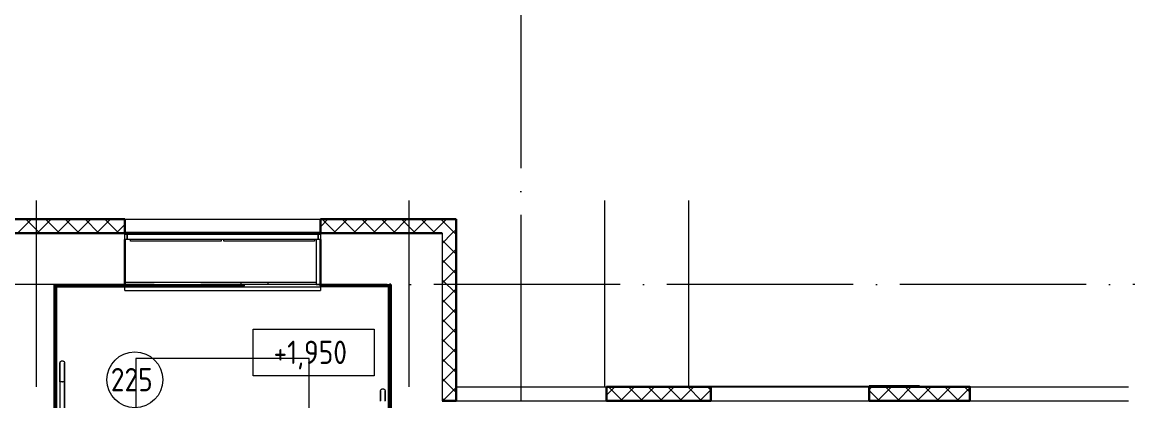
# Model space of a CAD drawing. Header units: millimetres. Extents: x -695119 to 412940, y -249585 to 622758.
# Drawn here: x 305640 to 317506, y 75662 to 79729 of the extents above; entities that cross this region are included whole.
import ezdxf

# ---------------------------------------------------------------- set-up
doc = ezdxf.new("R2010")
doc.units = ezdxf.units.MM
doc.linetypes.add('ADSK_Линия сетки', pattern=[25, 20, -2.5, 0, -2.5])
for name, color, linetype, lineweight in [('Аннотация', 252, 'Continuous', 18), ('Лестницы', 8, 'Continuous', 9), ('Марки помещений', 8, 'Continuous', 20), ('Ограждение', 8, 'Continuous', 9), ('Окна', 252, 'Continuous', 9), ('Оси', 252, 'Continuous', 9), ('Отметки', 252, 'Continuous', 9), ('Перекрытие', 252, 'Continuous', 18), ('Стены внутренние', 252, 'Continuous', 18), ('Стены наружные', 252, 'Continuous', 18), ('Стены штриховка', 7, 'Continuous', 9), ('Стрелки вверх', 7, 'Continuous', 18)]:
    doc.layers.add(name, color=color, linetype=linetype, lineweight=lineweight)
doc.styles.add('GOST Common_2', font='', dxfattribs={"width": 0.9, "height": 250})
doc.styles.get('GOST Common_2').set_extended_font_data('GOST type B')

# ---------------------------------------------------------------- blocks, each defined once
blk = doc.blocks.new('план 2 этажа')
at = {"layer": 'Аннотация', "color": 251, "lineweight": 20, "true_color": 0x636466}
for p, q in [((308118, 75932), (308118, 76432)), ((308118, 76432), (309418, 76432)), ((309418, 76432), (309418, 75932)), ((309418, 75932), (308118, 75932))]:
    blk.add_line(p, q, dxfattribs=at)
at = {"layer": 'Лестницы', "color": 251, "true_color": 0x636466}
blk.add_line((308796, 76912), (308026, 76912), dxfattribs=at)
at = {"layer": 'Марки помещений', "color": 251, "true_color": 0x636466}
blk.add_circle((306850, 75888), 300, dxfattribs=at)
at = {"layer": 'Ограждение', "color": 251, "true_color": 0x636466}
for p, q in [((306741, 76897), (306741, 76887)), ((308841, 76887), (308841, 76897)), ((306011, 76887), (306741, 76887)), ((306011, 75567), (306011, 76887)), ((306741, 76887), (308841, 76887)), ((306741, 76847), (306741, 76887)), ((306741, 76847), (308841, 76847)), ((308841, 76887), (308841, 76847)), ((309571, 76887), (308841, 76887)), ((309571, 75267), (309571, 76887)), ((306046, 75867), (306046, 75566)), ((306096, 75867), (306046, 75867)), ((306046, 75867), (306046, 75567)), ((306073, 75867), (306068, 75867)), ((306068, 75867), (306071, 75867)), ((306071, 75867), (306073, 75867)), ((306096, 75566), (306096, 75867)), ((306096, 75867), (306096, 75567))]:
    blk.add_line(p, q, dxfattribs=at)
at = {"layer": 'Ограждение', "color": 251, "true_color": 0x636466, "flags": 128}
for points in [[(306046, 76067), (306046, 76068), (306046, 76069), (306046, 76070), (306046, 76071), (306046, 76072), (306047, 76073), (306047, 76074), (306047, 76075), (306047, 76075), (306048, 76076), (306048, 76077), (306049, 76078), (306049, 76079), (306050, 76080), (306050, 76081), (306051, 76082), (306051, 76082), (306052, 76083), (306053, 76084), (306053, 76085), (306054, 76085), (306055, 76086), (306056, 76087), (306056, 76087), (306057, 76088), (306058, 76088), (306059, 76089), (306060, 76089), (306061, 76090), (306062, 76090), (306063, 76090), (306064, 76091), (306065, 76091), (306066, 76091), (306067, 76091), (306068, 76091), (306069, 76092), (306070, 76092), (306071, 76092), (306071, 76092)], [(306046, 75867), (306046, 75875), (306046, 75883), (306046, 75891), (306046, 75898), (306046, 75906), (306046, 75914), (306046, 75922), (306046, 75930), (306046, 75937), (306046, 75945), (306046, 75952), (306046, 75959), (306046, 75966), (306046, 75973), (306046, 75980), (306046, 75986), (306046, 75992), (306046, 75999), (306046, 76004), (306046, 76010), (306046, 76016), (306046, 76021), (306046, 76026), (306046, 76030), (306046, 76035), (306046, 76039), (306046, 76043), (306046, 76047), (306046, 76050), (306046, 76053), (306046, 76056), (306046, 76058), (306046, 76060), (306046, 76062), (306046, 76064), (306046, 76065), (306046, 76066), (306046, 76066), (306046, 76067), (306046, 76067)], [(306046, 76067), (306046, 76066), (306046, 76066), (306046, 76065), (306046, 76064), (306046, 76063), (306046, 76061), (306046, 76059), (306046, 76056), (306046, 76054), (306046, 76051), (306046, 76048), (306046, 76044), (306046, 76040), (306046, 76036), (306046, 76032), (306046, 76027), (306046, 76022), (306046, 76017), (306046, 76012), (306046, 76006), (306046, 76000), (306046, 75994), (306046, 75988), (306046, 75981), (306046, 75975), (306046, 75968), (306046, 75961), (306046, 75954), (306046, 75947), (306046, 75939), (306046, 75932), (306046, 75924), (306046, 75916), (306046, 75908), (306046, 75901), (306046, 75893), (306046, 75885), (306046, 75877), (306046, 75869), (306046, 75867)], [(306071, 76092), (306072, 76092), (306073, 76092), (306074, 76091), (306075, 76091), (306076, 76091), (306077, 76091), (306078, 76091), (306079, 76090), (306080, 76090), (306081, 76090), (306081, 76089), (306082, 76089), (306083, 76088), (306084, 76088), (306085, 76087), (306086, 76087), (306087, 76086), (306087, 76085), (306088, 76085), (306089, 76084), (306089, 76083), (306090, 76083), (306091, 76082), (306091, 76081), (306092, 76080), (306092, 76079), (306093, 76078), (306093, 76078), (306094, 76077), (306094, 76076), (306094, 76075), (306095, 76074), (306095, 76073), (306095, 76072), (306095, 76071), (306096, 76070), (306096, 76069), (306096, 76068), (306096, 76067), (306096, 76067)], [(306096, 75867), (306096, 75875), (306096, 75883), (306096, 75891), (306096, 75898), (306096, 75906), (306096, 75914), (306096, 75922), (306096, 75930), (306096, 75937), (306096, 75945), (306096, 75952), (306096, 75959), (306096, 75966), (306096, 75973), (306096, 75980), (306096, 75986), (306096, 75992), (306096, 75999), (306096, 76004), (306096, 76010), (306096, 76016), (306096, 76021), (306096, 76026), (306096, 76030), (306096, 76035), (306096, 76039), (306096, 76043), (306096, 76047), (306096, 76050), (306096, 76053), (306096, 76056), (306096, 76058), (306096, 76060), (306096, 76062), (306096, 76064), (306096, 76065), (306096, 76066), (306096, 76066), (306096, 76067), (306096, 76067)], [(306096, 76067), (306096, 76066), (306096, 76066), (306096, 76065), (306096, 76064), (306096, 76063), (306096, 76061), (306096, 76059), (306096, 76056), (306096, 76054), (306096, 76051), (306096, 76048), (306096, 76044), (306096, 76040), (306096, 76036), (306096, 76032), (306096, 76027), (306096, 76022), (306096, 76017), (306096, 76012), (306096, 76006), (306096, 76000), (306096, 75994), (306096, 75988), (306096, 75981), (306096, 75975), (306096, 75968), (306096, 75961), (306096, 75954), (306096, 75947), (306096, 75939), (306096, 75932), (306096, 75924), (306096, 75916), (306096, 75908), (306096, 75901), (306096, 75893), (306096, 75885), (306096, 75877), (306096, 75869), (306096, 75867)], [(309486, 75767), (309486, 75768), (309486, 75769), (309486, 75770), (309486, 75771), (309486, 75772), (309487, 75773), (309487, 75774), (309487, 75775), (309487, 75775), (309488, 75776), (309488, 75777), (309489, 75778), (309489, 75779), (309490, 75780), (309490, 75781), (309491, 75782), (309491, 75782), (309492, 75783), (309493, 75784), (309493, 75785), (309494, 75785), (309495, 75786), (309496, 75787), (309496, 75787), (309497, 75788), (309498, 75788), (309499, 75789), (309500, 75789), (309501, 75790), (309502, 75790), (309503, 75790), (309504, 75791), (309505, 75791), (309506, 75791), (309507, 75791), (309508, 75791), (309509, 75792), (309510, 75792), (309511, 75792), (309511, 75792)], [(309486, 75659), (309486, 75666), (309486, 75673), (309486, 75680), (309486, 75686), (309486, 75692), (309486, 75699), (309486, 75704), (309486, 75710), (309486, 75716), (309486, 75721), (309486, 75726), (309486, 75730), (309486, 75735), (309486, 75739), (309486, 75743), (309486, 75747), (309486, 75750), (309486, 75753), (309486, 75756), (309486, 75758), (309486, 75760), (309486, 75762), (309486, 75764), (309486, 75765), (309486, 75766), (309486, 75766), (309486, 75767), (309486, 75767)], [(309486, 75767), (309486, 75766), (309486, 75766), (309486, 75765), (309486, 75764), (309486, 75763), (309486, 75761), (309486, 75759), (309486, 75756), (309486, 75754), (309486, 75751), (309486, 75748), (309486, 75744), (309486, 75740), (309486, 75736), (309486, 75732), (309486, 75727), (309486, 75722), (309486, 75717), (309486, 75712), (309486, 75706), (309486, 75700), (309486, 75694), (309486, 75688), (309486, 75681), (309486, 75675), (309486, 75668), (309486, 75661)], [(309511, 75792), (309512, 75792), (309513, 75792), (309514, 75791), (309515, 75791), (309516, 75791), (309517, 75791), (309518, 75791), (309519, 75790), (309520, 75790), (309521, 75790), (309521, 75789), (309522, 75789), (309523, 75788), (309524, 75788), (309525, 75787), (309526, 75787), (309527, 75786), (309527, 75785), (309528, 75785), (309529, 75784), (309529, 75783), (309530, 75783), (309531, 75782), (309531, 75781), (309532, 75780), (309532, 75779), (309533, 75778), (309533, 75778), (309534, 75777), (309534, 75776), (309534, 75775), (309535, 75774), (309535, 75773), (309535, 75772), (309535, 75771), (309536, 75770), (309536, 75769), (309536, 75768), (309536, 75767), (309536, 75767)], [(309536, 75659), (309536, 75666), (309536, 75673), (309536, 75680), (309536, 75686), (309536, 75692), (309536, 75699), (309536, 75704), (309536, 75710), (309536, 75716), (309536, 75721), (309536, 75726), (309536, 75730), (309536, 75735), (309536, 75739), (309536, 75743), (309536, 75747), (309536, 75750), (309536, 75753), (309536, 75756), (309536, 75758), (309536, 75760), (309536, 75762), (309536, 75764), (309536, 75765), (309536, 75766), (309536, 75766), (309536, 75767), (309536, 75767)], [(309536, 75767), (309536, 75766), (309536, 75766), (309536, 75765), (309536, 75764), (309536, 75763), (309536, 75761), (309536, 75759), (309536, 75756), (309536, 75754), (309536, 75751), (309536, 75748), (309536, 75744), (309536, 75740), (309536, 75736), (309536, 75732), (309536, 75727), (309536, 75722), (309536, 75717), (309536, 75712), (309536, 75706), (309536, 75700), (309536, 75694), (309536, 75688), (309536, 75681), (309536, 75675), (309536, 75668), (309536, 75661)]]:
    blk.add_lwpolyline(points, dxfattribs=at)
at = {"layer": 'Окна', "color": 251, "true_color": 0x636466}
for p, q in [((306741, 77452), (306766, 77452)), ((306741, 77394), (306741, 77452)), ((306766, 77394), (306741, 77394)), ((306766, 77452), (306766, 77394)), ((306766, 77452), (308816, 77452)), ((306766, 77394), (306766, 77452)), ((308816, 77394), (306766, 77394)), ((306804, 77377), (306804, 77394)), ((307776, 77377), (306804, 77377)), ((307776, 77394), (307776, 77377)), ((307806, 77377), (307806, 77394)), ((308778, 77377), (307806, 77377)), ((308778, 77394), (308778, 77377)), ((308816, 77452), (308841, 77452)), ((308816, 77394), (308816, 77452)), ((308816, 77452), (308816, 77394)), ((308841, 77394), (308816, 77394)), ((308841, 77452), (308841, 77394))]:
    blk.add_line(p, q, dxfattribs=at)
at = {"layer": 'Оси', "color": 251, "linetype": 'ADSK_Линия сетки', "ltscale": 100, "true_color": 0x636466}
for p, q in [((310991, 112662), (310991, 46686)), ((305791, 77812), (305791, 46686)), ((309791, 77812), (309791, 46686)), ((311891, 77812), (311891, 47956)), ((312791, 77812), (312791, 47956)), ((332058, 76912), (255081, 76912))]:
    blk.add_line(p, q, dxfattribs=at)
at = {"layer": 'Перекрытие', "color": 251, "ltscale": 100, "true_color": 0x636466}
blk.add_line((308796, 76912), (308026, 76912), dxfattribs=at)
at = {"layer": 'Стены внутренние', "color": 251, "lineweight": 30, "true_color": 0x636466}
for p, q in [((305284, 77614), (306741, 77614)), ((306741, 77452), (306741, 77614)), ((310298, 77614), (308841, 77614)), ((308841, 77452), (308841, 77614)), ((310298, 77614), (310298, 75662)), ((306741, 77462), (305436, 77462)), ((306741, 77394), (306741, 76912)), ((310146, 77462), (308841, 77462)), ((308841, 77394), (308841, 76912)), ((309596, 75112), (309596, 76912)), ((309596, 76912), (309596, 76912)), ((313031, 75814), (311911, 75814)), ((311911, 75814), (311911, 75662)), ((313031, 75662), (313031, 75814)), ((315811, 75814), (314731, 75814)), ((314731, 75814), (314731, 75662)), ((315811, 75662), (315811, 75814)), ((310146, 75662), (310298, 75662)), ((311911, 75662), (313031, 75662)), ((314731, 75662), (315811, 75662))]:
    blk.add_line(p, q, dxfattribs=at)
at = {"layer": 'Стены внутренние', "color": 251, "linetype": 'Continuous', "lineweight": 9, "true_color": 0x636466}
for p, q in [((305589, 77462), (305739, 77612)), ((305829, 77462), (305679, 77612)), ((305801, 77462), (305951, 77612)), ((306041, 77462), (305891, 77612)), ((306014, 77462), (306164, 77612)), ((306088, 77614), (306087, 77612)), ((306253, 77462), (306103, 77612)), ((306226, 77462), (306376, 77612)), ((306465, 77462), (306315, 77612)), ((306322, 77612), (306321, 77614)), ((306438, 77462), (306588, 77612)), ((306678, 77462), (306528, 77612)), ((308841, 77531), (308921, 77612)), ((309011, 77462), (308861, 77612)), ((308983, 77462), (309133, 77612)), ((309223, 77462), (309073, 77612)), ((309138, 77612), (309136, 77614)), ((309195, 77462), (309345, 77612)), ((309435, 77462), (309285, 77612)), ((309408, 77462), (309558, 77612)), ((309647, 77462), (309497, 77612)), ((309620, 77462), (309770, 77612)), ((309860, 77462), (309710, 77612)), ((309832, 77462), (309982, 77612)), ((310072, 77462), (309922, 77612)), ((309960, 77614), (309959, 77612)), ((310044, 77462), (310194, 77612)), ((310284, 77462), (310134, 77612)), ((306650, 77462), (306739, 77551)), ((310256, 77462), (310296, 77501)), ((310146, 77351), (310256, 77462)), ((310296, 77237), (310146, 77387)), ((310296, 77450), (310284, 77462)), ((310146, 77139), (310296, 77289)), ((310296, 77025), (310146, 77175)), ((310146, 76927), (310296, 77077)), ((310296, 76813), (310146, 76963)), ((310146, 76715), (310296, 76865)), ((310296, 76601), (310146, 76751)), ((310146, 76503), (310296, 76653)), ((310296, 76389), (310146, 76539)), ((310298, 76618), (310296, 76621)), ((310169, 76314), (310296, 76441)), ((310159, 76314), (310146, 76327)), ((310146, 76291), (310169, 76314)), ((310296, 76177), (310159, 76314)), ((310146, 76079), (310296, 76229)), ((310296, 75965), (310146, 76115)), ((310146, 75866), (310296, 76016)), ((310296, 75753), (310146, 75903)), ((310153, 75662), (310296, 75804)), ((310296, 75804), (310298, 75806)), ((310298, 75751), (310296, 75753)), ((311911, 75723), (312000, 75812)), ((312084, 75662), (311934, 75812)), ((312062, 75662), (312212, 75812)), ((312296, 75662), (312146, 75812)), ((312275, 75662), (312425, 75812)), ((312508, 75662), (312358, 75812)), ((312487, 75662), (312637, 75812)), ((312720, 75662), (312570, 75812)), ((312699, 75662), (312849, 75812)), ((312932, 75662), (312782, 75812)), ((312909, 75814), (312908, 75812)), ((312911, 75662), (313029, 75780)), ((313029, 75777), (312994, 75812)), ((313031, 75745), (313029, 75749)), ((314731, 75776), (314733, 75776)), ((314733, 75786), (314758, 75812)), ((314841, 75662), (314733, 75770)), ((314752, 75812), (314751, 75814)), ((314820, 75662), (314970, 75812)), ((315054, 75662), (314904, 75812)), ((315032, 75662), (315182, 75812)), ((315266, 75662), (315116, 75812)), ((315221, 75812), (315220, 75814)), ((315244, 75662), (315394, 75812)), ((315478, 75662), (315328, 75812)), ((315457, 75662), (315607, 75812)), ((315690, 75662), (315540, 75812)), ((315669, 75662), (315809, 75802)), ((315725, 75814), (315724, 75812)), ((315809, 75755), (315752, 75812)), ((315808, 75812), (315807, 75814)), ((315811, 75807), (315809, 75810)), ((310175, 75662), (310146, 75690))]:
    blk.add_line(p, q, dxfattribs=at)
at = {"layer": 'Стены внутренние', "color": 251, "true_color": 0x636466}
for p, q in [((306741, 77614), (308841, 77614)), ((306741, 77472), (308841, 77472)), ((307986, 77462), (307986, 77452)), ((308281, 77452), (308281, 77462)), ((308796, 77462), (308796, 77452)), ((310146, 77462), (310146, 75662)), ((307986, 76932), (307986, 76912)), ((308281, 76912), (308281, 76932)), ((308796, 76932), (308796, 76912)), ((308796, 76912), (309581, 76912)), ((310298, 75814), (311911, 75814)), ((313031, 75814), (314731, 75814)), ((315811, 75814), (317511, 75814)), ((310298, 75662), (311911, 75662)), ((313031, 75662), (314731, 75662)), ((315811, 75662), (317511, 75662))]:
    blk.add_line(p, q, dxfattribs=at)
at = {"layer": 'Стены наружные', "color": 251, "true_color": 0x636466}
for p, q in [((308841, 77462), (306741, 77462)), ((308796, 77394), (308796, 76932)), ((305986, 76912), (308026, 76912)), ((308796, 76932), (306741, 76932)), ((308026, 76897), (306741, 76897)), ((308026, 76897), (308026, 76912)), ((312491, 75819), (314731, 75819)), ((312491, 75814), (312491, 75819)), ((313031, 75814), (313031, 75819)), ((315271, 75819), (315811, 75819)), ((315811, 75819), (315811, 75814))]:
    blk.add_line(p, q, dxfattribs=at)
at = {"layer": 'Стены наружные', "color": 251, "lineweight": 30, "true_color": 0x636466}
for p, q in [((305986, 69597), (305986, 76912)), ((306001, 76897), (306741, 76897)), ((306001, 69732), (306001, 76897)), ((306741, 76897), (306741, 76912)), ((308841, 76897), (308841, 76912)), ((308841, 76897), (309581, 76897)), ((309581, 76912), (309596, 76912)), ((309581, 74470), (309581, 76897)), ((309596, 74477), (309596, 76912)), ((315271, 75819), (314731, 75819)), ((314731, 75819), (314731, 75814)), ((315271, 75814), (315271, 75819))]:
    blk.add_line(p, q, dxfattribs=at)
at = {"layer": 'Стены наружные', "color": 251, "linetype": 'Continuous', "lineweight": 9, "true_color": 0x636466}
for p, q in [((306297, 76897), (306312, 76912)), ((306721, 76897), (306736, 76912)), ((308843, 76897), (308858, 76912)), ((309267, 76897), (309282, 76912)), ((309581, 76786), (309596, 76801)), ((305986, 76585), (306001, 76600)), ((309581, 76362), (309596, 76377)), ((305986, 76161), (306001, 76176)), ((309581, 75938), (309596, 75953)), ((305986, 75737), (306001, 75752)), ((314751, 75814), (314751, 75814)), ((315220, 75814), (315217, 75819))]:
    blk.add_line(p, q, dxfattribs=at)
at = {"layer": 'Стены штриховка', "color": 251, "true_color": 0x636466}
for p, q in [((305284, 77612), (306739, 77612)), ((306739, 77612), (306739, 77538)), ((308843, 77538), (308843, 77612)), ((308843, 77612), (310298, 77612)), ((310296, 75812), (310296, 77614)), ((306739, 77538), (306741, 77538)), ((308841, 77538), (308843, 77538)), ((310298, 75812), (310296, 75812)), ((311911, 75738), (311913, 75738)), ((313029, 75812), (311913, 75812)), ((311913, 75812), (311913, 75738)), ((313029, 75738), (313029, 75812)), ((313029, 75738), (313031, 75738)), ((314731, 75738), (314733, 75738)), ((315809, 75812), (314733, 75812)), ((314733, 75812), (314733, 75738)), ((315809, 75738), (315809, 75812)), ((315809, 75738), (315811, 75738))]:
    blk.add_line(p, q, dxfattribs=at)
at = {"layer": 'Стрелки вверх', "color": 251, "true_color": 0x636466}
for p, q in [((306861, 76117), (306861, 75267)), ((308721, 76117), (306861, 76117)), ((308721, 75267), (308721, 76117))]:
    blk.add_line(p, q, dxfattribs=at)
at = {"layer": 'Марки помещений', "color": 251, "true_color": 0x636466, "style": 'GOST Common_2', "width": 0.9}
blk.add_text('225', height=250, dxfattribs=at).set_placement((306592, 75765))
at = {"layer": 'Отметки', "color": 251, "true_color": 0x636466, "style": 'GOST Common_2', "width": 0.9}
blk.add_text('+1,950', height=250, dxfattribs=at).set_placement((308338, 76058))

msp = doc.modelspace()

# ---------------------------------------------------------------- block references
msp.add_blockref('план 2 этажа', (0, 0))

doc.saveas('drawing.dxf')
